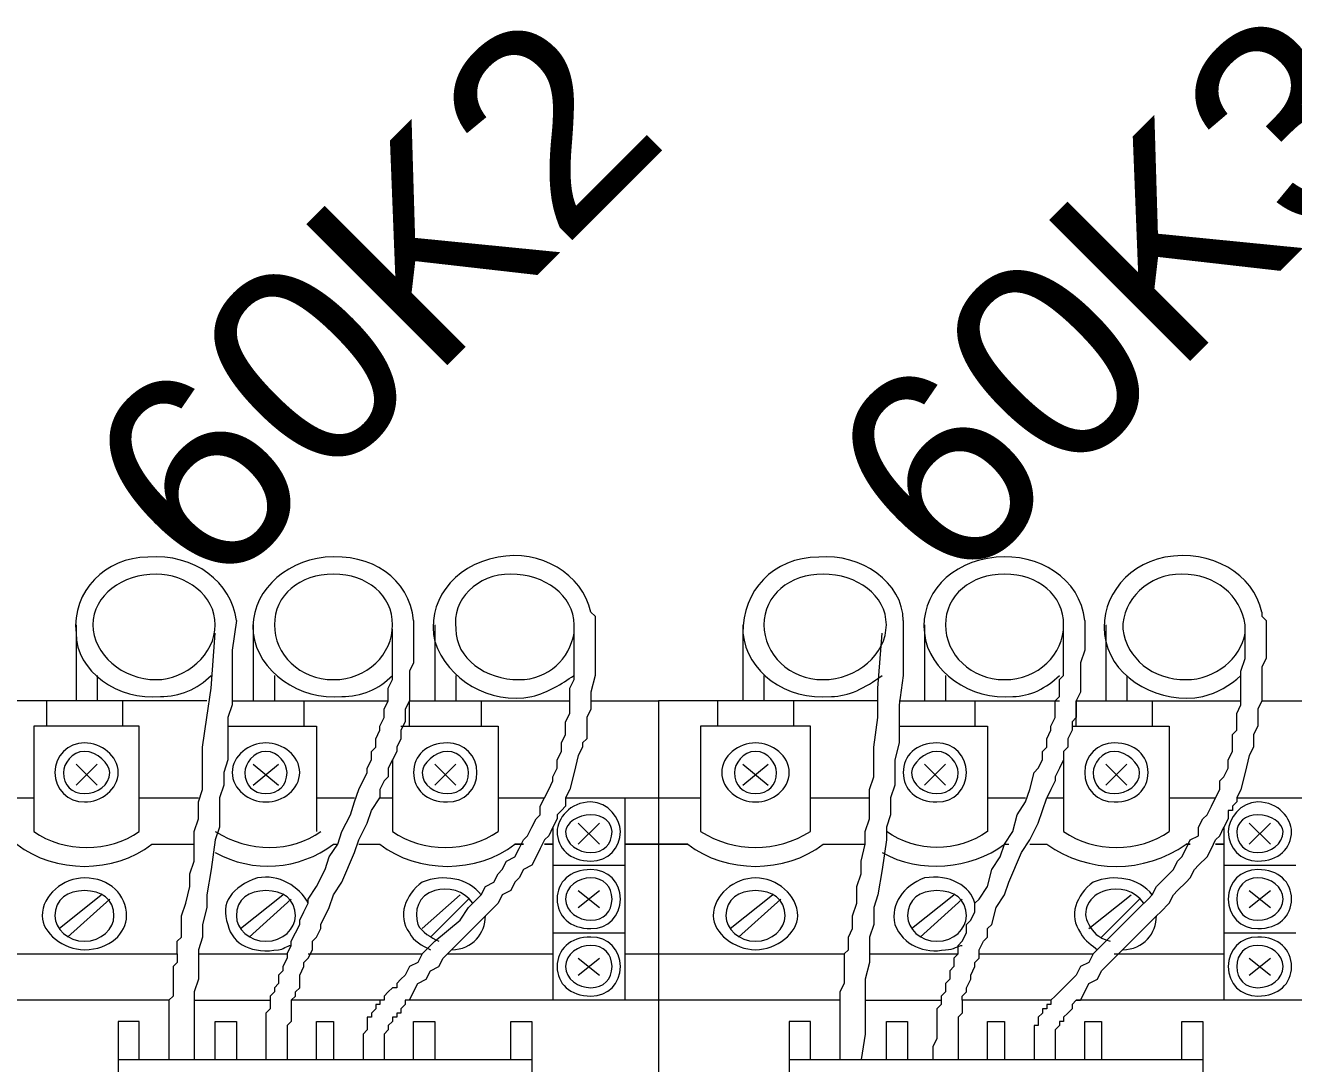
# Model space of a CAD drawing. Header units: millimetres. Extents: x 1004 to 59588, y 686 to 38112.
# Drawn here: x 17471.3 to 17648, y 12020.6 to 12165.3 of the extents above; entities that cross this region are included whole.
import ezdxf

# ---------------------------------------------------------------- set-up
doc = ezdxf.new("R2010")
doc.units = ezdxf.units.MM
doc.layers.add('PDF4_Geometry', color=7, linetype='Continuous')
doc.layers.add('PDF4_Text', color=7, linetype='Continuous')
doc.styles.add('PDF Arial', font='arial.ttf')

msp = doc.modelspace()

# ---------------------------------------------------------------- linework, layer by layer
at = {"layer": 'PDF4_Geometry', "lineweight": 0}
for points in [[(17500.69, 12082.36), (17500.11, 12078.24), (17500.11, 12074.71), (17500.11, 12070.59), (17499.52, 12068.83), (17499.52, 12067.07), (17499.52, 12065.3), (17499.52, 12062.95), (17498.93, 12061.18), (17498.93, 12059.42), (17498.34, 12057.65), (17498.34, 12055.3), (17498.34, 12053.54), (17497.75, 12051.77), (17497.16, 12047.65), (17496.58, 12044.12), (17496.58, 12042.36), (17495.99, 12040.01), (17495.99, 12038.24), (17495.4, 12036.48), (17495.4, 12034.71), (17495.4, 12032.36), (17494.81, 12030.59), (17494.81, 12028.83), (17494.81, 12026.48), (17494.81, 12024.71), (17494.81, 12021.18)], [(17525.4, 12082.36), (17525.4, 12080.59), (17525.4, 12078.24), (17525.4, 12076.48), (17524.81, 12075.3), (17524.81, 12074.12), (17524.81, 12072.95), (17524.81, 12072.36), (17524.81, 12071.18), (17524.22, 12070.01), (17524.22, 12068.83), (17524.22, 12068.24), (17523.63, 12067.07), (17523.63, 12065.89), (17523.05, 12064.71), (17523.05, 12064.12), (17522.46, 12062.95), (17521.87, 12061.77), (17521.87, 12060.59), (17521.28, 12060.01), (17520.69, 12058.83), (17520.69, 12057.65), (17522.46, 12057.65)], [(17550.11, 12083.54), (17550.69, 12082.95), (17550.69, 12082.36), (17550.69, 12081.77), (17550.69, 12081.18), (17550.69, 12080.59), (17550.69, 12080.01), (17550.69, 12079.42), (17550.69, 12078.24), (17550.69, 12077.07), (17550.69, 12075.89), (17550.69, 12074.71), (17550.11, 12072.36), (17550.11, 12071.18), (17559.52, 12071.18), (17559.52, 11931.77), (17550.11, 11931.77)], [(17593.63, 12082.36), (17593.63, 12078.24), (17593.63, 12074.71), (17593.05, 12070.59), (17593.05, 12068.83), (17593.05, 12067.07), (17593.05, 12065.3), (17592.46, 12062.95), (17592.46, 12061.18), (17592.46, 12059.42), (17591.87, 12057.65), (17591.87, 12055.3), (17591.28, 12053.54), (17591.28, 12051.77), (17590.69, 12047.65), (17590.11, 12044.12), (17589.52, 12042.36), (17589.52, 12040.01), (17588.93, 12038.24), (17588.93, 12036.48), (17588.93, 12034.71), (17588.34, 12032.36), (17588.34, 12030.59), (17588.34, 12028.83), (17588.34, 12026.48), (17588.34, 12024.71), (17587.75, 12021.18)], [(17618.93, 12082.36), (17618.93, 12080.59), (17618.93, 12078.24), (17618.34, 12076.48), (17618.34, 12075.3), (17618.34, 12074.12), (17618.34, 12072.95), (17618.34, 12072.36), (17617.75, 12071.18), (17617.75, 12070.01), (17617.75, 12068.83), (17617.16, 12068.24), (17617.16, 12067.07), (17616.58, 12065.89), (17616.58, 12064.71), (17615.99, 12064.12), (17615.99, 12062.95), (17615.4, 12061.77), (17614.81, 12060.59), (17614.81, 12060.01), (17614.22, 12058.83), (17613.63, 12057.65), (17615.99, 12057.65)], [(17643.63, 12083.54), (17643.63, 12082.95), (17644.22, 12082.36), (17644.22, 12081.77), (17644.22, 12081.18), (17644.22, 12080.59), (17644.22, 12080.01), (17644.22, 12079.42), (17644.22, 12078.24), (17644.22, 12077.07), (17643.63, 12075.89), (17643.63, 12074.71), (17643.63, 12072.36), (17643.63, 12071.18), (17653.05, 12071.18), (17653.05, 11931.77), (17643.63, 11931.77)], [(17461.28, 12035.89), (17466.58, 12035.89), (17492.46, 12035.89), (17492.46, 12036.48), (17492.46, 12037.65), (17493.05, 12038.24), (17493.05, 12039.42), (17493.05, 12041.18), (17493.63, 12042.95), (17494.22, 12045.3), (17494.22, 12047.07), (17494.81, 12048.83), (17494.81, 12051.18), (17494.81, 12052.95), (17495.4, 12054.71), (17495.4, 12057.07), (17495.99, 12058.83), (17495.99, 12060.59), (17495.99, 12064.71), (17496.58, 12068.83), (17497.16, 12072.95), (17497.75, 12080.59)], [(17478.34, 12081.77), (17478.34, 12071.18)], [(17500.11, 12071.18), (17521.87, 12071.18), (17521.87, 12071.77), (17521.87, 12072.95), (17522.46, 12074.12), (17522.46, 12074.71), (17522.46, 12075.89), (17522.46, 12077.07), (17522.46, 12078.24), (17522.46, 12078.83), (17522.46, 12081.18)], [(17503.05, 12081.77), (17503.05, 12071.18)], [(17528.34, 12081.77), (17528.34, 12071.18)], [(17537.16, 12057.65), (17543.63, 12057.65), (17544.22, 12058.83), (17544.81, 12060.01), (17544.81, 12060.59), (17545.4, 12061.77), (17545.4, 12062.95), (17545.99, 12064.12), (17545.99, 12065.3), (17546.58, 12066.48), (17546.58, 12067.07), (17546.58, 12068.24), (17547.16, 12069.42), (17547.16, 12070.59), (17547.16, 12071.77), (17547.16, 12072.95), (17547.75, 12074.12), (17547.75, 12075.3), (17547.75, 12077.07), (17547.75, 12079.42), (17547.75, 12081.77)], [(17554.81, 12035.89), (17559.52, 12035.89), (17585.4, 12035.89), (17585.99, 12036.48), (17585.99, 12037.65), (17585.99, 12038.24), (17586.58, 12039.42), (17586.58, 12041.18), (17587.16, 12042.95), (17587.16, 12045.3), (17587.75, 12047.07), (17587.75, 12048.83), (17588.34, 12051.18), (17588.34, 12052.95), (17588.93, 12054.71), (17588.93, 12057.07), (17588.93, 12058.83), (17589.52, 12060.59), (17589.52, 12064.71), (17590.11, 12068.83), (17590.11, 12072.95), (17590.69, 12080.59)], [(17571.28, 12081.77), (17571.28, 12071.18)], [(17588.93, 12035.89), (17601.28, 12035.89), (17601.28, 12037.07), (17601.87, 12037.65), (17602.46, 12038.83), (17602.46, 12040.01), (17603.05, 12040.59), (17603.63, 12041.77), (17603.63, 12042.95), (17604.22, 12043.54), (17605.4, 12045.3), (17605.99, 12047.65), (17607.16, 12049.42), (17607.75, 12051.18), (17608.93, 12052.95), (17609.52, 12055.3), (17610.69, 12057.07), (17611.28, 12058.83), (17611.87, 12061.18), (17612.46, 12061.77), (17613.05, 12062.95), (17613.05, 12064.12), (17613.63, 12064.71), (17613.63, 12065.89), (17614.22, 12067.07), (17614.22, 12067.65), (17614.81, 12068.83), (17614.81, 12070.01), (17614.81, 12071.18), (17615.4, 12071.77), (17615.4, 12072.95), (17615.4, 12074.12), (17615.99, 12074.71), (17615.99, 12075.89), (17615.99, 12077.07), (17615.99, 12078.24), (17615.99, 12078.83), (17615.99, 12081.18)], [(17596.58, 12081.77), (17596.58, 12071.18)], [(17621.87, 12081.77), (17621.87, 12071.18)], [(17630.69, 12057.65), (17637.16, 12057.65), (17637.75, 12058.83), (17637.75, 12060.01), (17638.34, 12060.59), (17638.93, 12061.77), (17638.93, 12062.95), (17639.52, 12064.12), (17639.52, 12065.3), (17639.52, 12066.48), (17640.11, 12067.07), (17640.11, 12068.24), (17640.11, 12069.42), (17640.69, 12070.59), (17640.69, 12071.77), (17640.69, 12072.95), (17640.69, 12074.12), (17640.69, 12075.3), (17641.28, 12077.07), (17641.28, 12079.42), (17641.28, 12081.77)], [(17481.28, 12074.71), (17481.28, 12071.18)], [(17505.99, 12074.71), (17505.99, 12071.18)], [(17531.28, 12074.71), (17531.28, 12071.18)], [(17574.22, 12074.71), (17574.22, 12071.18)], [(17599.52, 12074.71), (17599.52, 12071.18)], [(17624.81, 12074.71), (17624.81, 12071.18)], [(17456.58, 12071.18), (17456.58, 12070.01), (17456.58, 12068.83), (17455.99, 12067.65), (17455.99, 12066.48), (17455.99, 12065.89), (17455.99, 12065.3), (17455.4, 12064.71), (17455.4, 12063.54), (17454.22, 12061.18), (17453.63, 12058.83), (17453.05, 12057.65), (17466.58, 12057.65), (17472.46, 12057.65)], [(17496.58, 12071.18), (17466.58, 12071.18), (17466.58, 11931.77), (17497.16, 11931.77)], [(17474.22, 12071.18), (17474.22, 12067.65)], [(17484.81, 12071.18), (17484.81, 12067.65)], [(17495.4, 12035.89), (17507.75, 12035.89), (17508.34, 12037.07), (17508.34, 12037.65), (17508.93, 12038.83), (17509.52, 12040.01), (17509.52, 12040.59), (17510.11, 12041.77), (17510.69, 12042.95), (17510.69, 12043.54), (17511.87, 12045.3), (17513.05, 12047.65), (17513.63, 12049.42), (17514.81, 12051.18), (17515.4, 12052.95), (17516.58, 12055.3), (17517.16, 12057.07), (17517.75, 12058.83), (17518.93, 12061.18), (17518.93, 12061.77), (17519.52, 12062.95), (17519.52, 12064.12), (17520.11, 12064.71), (17520.11, 12065.89), (17520.69, 12067.07), (17520.69, 12067.65), (17521.28, 12068.83), (17521.28, 12070.01), (17521.87, 12071.18)], [(17510.11, 12071.18), (17510.11, 12067.65)], [(17524.81, 12067.65), (17524.81, 12071.18), (17547.16, 12071.18)], [(17534.81, 12071.18), (17534.81, 12067.65)], [(17550.11, 12071.18), (17550.11, 12070.01), (17549.52, 12068.83), (17549.52, 12067.65), (17549.52, 12066.48), (17549.52, 12065.89), (17548.93, 12065.3), (17548.93, 12064.71), (17548.34, 12063.54), (17547.75, 12061.18), (17547.16, 12058.83), (17546.58, 12057.65), (17559.52, 12057.65), (17565.4, 12057.65)], [(17590.11, 12071.18), (17559.52, 12071.18), (17559.52, 11931.77), (17590.69, 11931.77)], [(17567.75, 12071.18), (17567.75, 12067.65)], [(17578.34, 12071.18), (17578.34, 12067.65)], [(17593.05, 12071.18), (17615.4, 12071.18)], [(17603.63, 12071.18), (17603.63, 12067.65)], [(17617.75, 12067.65), (17617.75, 12071.18), (17640.69, 12071.18)], [(17628.34, 12071.18), (17628.34, 12067.65)], [(17643.63, 12071.18), (17643.05, 12070.01), (17643.05, 12068.83), (17643.05, 12067.65), (17642.46, 12066.48), (17642.46, 12065.89), (17642.46, 12065.3), (17642.46, 12064.71), (17641.87, 12063.54), (17641.28, 12061.18), (17640.69, 12058.83), (17640.11, 12057.65), (17653.05, 12057.65), (17658.93, 12057.65)], [(17487.16, 12052.95), (17487.16, 12067.65), (17472.46, 12067.65), (17472.46, 12052.95)], [(17499.52, 12067.65), (17511.87, 12067.65), (17511.87, 12052.95)], [(17523.63, 12067.65), (17537.16, 12067.65), (17537.16, 12052.95)], [(17617.16, 12067.65), (17630.69, 12067.65), (17630.69, 12052.95)], [(17522.46, 12062.95), (17522.46, 12052.95)], [(17615.99, 12062.95), (17615.99, 12052.95)], [(17478.34, 12059.42), (17481.28, 12062.36)], [(17478.34, 12062.36), (17481.28, 12059.42)], [(17503.05, 12059.42), (17506.58, 12062.36)], [(17503.05, 12062.36), (17506.58, 12059.42)], [(17528.34, 12059.42), (17531.28, 12062.36)], [(17528.34, 12062.36), (17531.28, 12059.42)], [(17571.28, 12059.42), (17574.81, 12062.36)], [(17571.28, 12062.36), (17574.81, 12059.42)], [(17596.58, 12059.42), (17599.52, 12062.36)], [(17596.58, 12062.36), (17599.52, 12059.42)], [(17621.87, 12059.42), (17624.81, 12062.36)], [(17621.87, 12062.36), (17624.81, 12059.42)], [(17487.16, 12057.65), (17495.4, 12057.65)], [(17526.58, 12035.89), (17525.99, 12034.71), (17524.81, 12034.12), (17524.22, 12032.95), (17523.63, 12032.36), (17523.05, 12031.77), (17523.05, 12031.18), (17522.46, 12031.18), (17521.87, 12030.59), (17521.28, 12030.01), (17521.28, 12029.42), (17508.34, 12029.42), (17508.93, 12030.01), (17508.93, 12030.59), (17509.52, 12031.18), (17509.52, 12032.36), (17509.52, 12032.95), (17510.11, 12034.12), (17510.11, 12034.71), (17510.69, 12035.3), (17511.28, 12036.48), (17511.28, 12037.65), (17511.87, 12038.24), (17512.46, 12039.42), (17512.46, 12040.01), (17513.63, 12042.36), (17514.22, 12044.12), (17515.4, 12045.89), (17517.16, 12050.01), (17517.75, 12051.77), (17518.93, 12054.12), (17519.52, 12055.89), (17520.69, 12057.65)], [(17510.69, 12035.89), (17526.58, 12035.89), (17528.34, 12037.65), (17531.87, 12040.59), (17533.05, 12042.36), (17534.22, 12043.54), (17534.81, 12044.12), (17535.4, 12045.3), (17536.58, 12045.89), (17537.16, 12047.07), (17537.75, 12047.65), (17538.34, 12048.83), (17539.52, 12049.42), (17540.11, 12050.59), (17540.69, 12051.77), (17541.28, 12052.36), (17541.87, 12053.54), (17542.46, 12054.71), (17543.05, 12055.3), (17543.05, 12056.48), (17543.63, 12057.65)], [(17511.87, 12057.65), (17517.16, 12057.65)], [(17546.58, 12057.65), (17546.58, 12057.07), (17546.58, 12056.48), (17545.99, 12055.89), (17545.4, 12055.3), (17545.4, 12054.71), (17544.81, 12053.54), (17544.81, 12029.42)], [(17554.81, 12057.65), (17554.81, 12029.42)], [(17580.69, 12057.65), (17588.93, 12057.65)], [(17620.11, 12035.89), (17619.52, 12034.71), (17618.34, 12034.12), (17617.75, 12032.95), (17617.16, 12032.36), (17616.58, 12031.77), (17615.99, 12031.18), (17615.4, 12030.59), (17614.81, 12030.01), (17614.22, 12029.42), (17601.87, 12029.42), (17601.87, 12030.01), (17602.46, 12030.59), (17602.46, 12031.18), (17603.05, 12032.36), (17603.05, 12032.95), (17603.63, 12034.12), (17603.63, 12034.71), (17604.22, 12035.3), (17604.22, 12036.48), (17604.81, 12037.65), (17605.4, 12038.24), (17605.4, 12039.42), (17605.99, 12040.01), (17606.58, 12042.36), (17607.75, 12044.12), (17608.34, 12045.89), (17610.11, 12050.01), (17611.28, 12051.77), (17612.46, 12054.12), (17613.05, 12055.89), (17613.63, 12057.65)], [(17604.22, 12035.89), (17620.11, 12035.89), (17621.87, 12037.65), (17624.81, 12040.59), (17626.58, 12042.36), (17627.75, 12043.54), (17628.34, 12044.12), (17628.93, 12045.3), (17629.52, 12045.89), (17630.69, 12047.07), (17631.28, 12047.65), (17631.87, 12048.83), (17632.46, 12049.42), (17633.05, 12050.59), (17633.63, 12051.77), (17634.81, 12052.36), (17634.81, 12053.54), (17635.4, 12054.71), (17635.99, 12055.3), (17636.58, 12056.48), (17637.16, 12057.65)], [(17605.4, 12057.65), (17610.69, 12057.65)], [(17640.11, 12057.65), (17640.11, 12057.07), (17639.52, 12056.48), (17639.52, 12055.89), (17638.93, 12055.89), (17638.93, 12055.3), (17638.93, 12054.71), (17638.34, 12053.54), (17638.34, 12029.42)], [(17545.99, 12055.89), (17545.99, 12055.89)], [(17548.34, 12054.12), (17551.28, 12051.18)], [(17548.34, 12051.18), (17551.28, 12054.12)], [(17641.87, 12054.12), (17644.81, 12051.18)], [(17641.87, 12051.18), (17644.81, 12054.12)], [(17472.46, 12052.95), (17472.46, 12052.95)], [(17544.81, 12053.54), (17544.22, 12052.36), (17543.63, 12051.77), (17543.05, 12050.59), (17542.46, 12049.42), (17541.87, 12048.24), (17540.69, 12047.65), (17540.11, 12046.48), (17539.52, 12045.89), (17538.93, 12044.71), (17537.75, 12044.12), (17537.16, 12042.95), (17535.99, 12041.77), (17535.4, 12041.18), (17531.87, 12037.65), (17530.11, 12035.89), (17544.81, 12035.89)], [(17565.4, 12052.95), (17565.4, 12052.95)], [(17653.05, 12029.42), (17617.75, 12029.42), (17618.34, 12029.42), (17618.93, 12030.59), (17619.52, 12031.77), (17620.69, 12032.36), (17621.28, 12033.54), (17621.87, 12034.12), (17623.05, 12035.3), (17623.63, 12035.89), (17625.4, 12037.65), (17628.93, 12041.18), (17629.52, 12041.77), (17630.69, 12042.95), (17631.28, 12044.12), (17631.87, 12044.71), (17633.05, 12045.89), (17633.63, 12046.48), (17634.22, 12047.65), (17634.81, 12048.24), (17635.99, 12049.42), (17636.58, 12050.59), (17637.16, 12051.77), (17637.75, 12052.36), (17638.34, 12053.54)], [(17488.93, 12051.18), (17494.81, 12051.18)], [(17517.75, 12051.18), (17520.69, 12051.18)], [(17563.63, 12051.18), (17563.63, 12051.18)], [(17582.46, 12051.18), (17588.34, 12051.18)], [(17607.75, 12051.18), (17608.34, 12051.18)], [(17544.81, 12048.24), (17554.81, 12048.24)], [(17638.34, 12048.24), (17648.34, 12048.24)], [(17475.99, 12039.42), (17481.87, 12044.12)], [(17477.16, 12038.24), (17483.05, 12043.54)], [(17501.28, 12039.42), (17507.16, 12044.12)], [(17502.46, 12038.24), (17508.34, 12043.54)], [(17526.58, 12039.42), (17531.87, 12044.12)], [(17527.75, 12038.24), (17533.05, 12043.54)], [(17548.34, 12044.71), (17551.28, 12042.36)], [(17548.34, 12042.36), (17551.28, 12044.71)], [(17569.52, 12039.42), (17575.4, 12044.12)], [(17570.69, 12038.24), (17576.58, 12043.54)], [(17594.81, 12039.42), (17600.69, 12044.12)], [(17595.99, 12038.24), (17601.87, 12043.54)], [(17619.52, 12039.42), (17625.4, 12044.12)], [(17621.28, 12038.24), (17626.58, 12043.54)], [(17641.87, 12044.71), (17644.81, 12042.36)], [(17641.87, 12042.36), (17644.81, 12044.71)], [(17544.81, 12038.83), (17554.81, 12038.83)], [(17638.34, 12038.83), (17648.34, 12038.83)], [(17492.46, 12035.89), (17492.46, 12034.71), (17491.87, 12034.12), (17491.87, 12032.95), (17491.87, 12032.36), (17491.87, 12031.77), (17491.87, 12030.59), (17491.87, 12030.01), (17491.28, 12029.42), (17466.58, 12029.42)], [(17507.75, 12035.89), (17507.75, 12035.3), (17507.16, 12034.12), (17507.16, 12033.54), (17506.58, 12032.95), (17506.58, 12032.36), (17506.58, 12031.77), (17505.99, 12031.18), (17505.99, 12030.59), (17505.4, 12030.01), (17505.4, 12028.83), (17505.4, 12028.24), (17504.81, 12027.65), (17504.81, 12027.07), (17504.81, 12026.48), (17504.81, 12025.89), (17504.81, 12025.3), (17504.81, 12024.71), (17504.81, 12024.12), (17504.81, 12022.95), (17504.81, 12021.77), (17504.81, 12021.18)], [(17585.4, 12035.89), (17585.4, 12034.71), (17585.4, 12034.12), (17585.4, 12032.95), (17585.4, 12032.36), (17585.4, 12031.77), (17584.81, 12030.59), (17584.81, 12030.01), (17584.81, 12029.42), (17559.52, 12029.42), (17524.81, 12029.42), (17525.4, 12030.59), (17525.99, 12031.77), (17527.16, 12032.36), (17527.75, 12033.54), (17528.93, 12034.12), (17529.52, 12035.3), (17530.11, 12035.89)], [(17548.34, 12035.3), (17551.28, 12032.95)], [(17548.34, 12032.95), (17551.28, 12035.3)], [(17601.28, 12035.89), (17600.69, 12035.3), (17600.69, 12034.12), (17600.11, 12033.54), (17600.11, 12032.95), (17600.11, 12032.36), (17599.52, 12031.77), (17599.52, 12031.18), (17599.52, 12030.59), (17598.93, 12030.01), (17598.93, 12028.83), (17598.34, 12028.24), (17598.34, 12027.65), (17598.34, 12027.07), (17598.34, 12026.48), (17598.34, 12025.89), (17598.34, 12025.3), (17598.34, 12024.71), (17598.34, 12024.12), (17597.75, 12022.95), (17597.75, 12021.77), (17597.75, 12021.18)], [(17623.05, 12035.89), (17638.34, 12035.89)], [(17641.87, 12035.3), (17644.81, 12032.95)], [(17641.87, 12032.95), (17644.81, 12035.3)], [(17506.58, 12032.36), (17506.58, 12032.36)], [(17600.11, 12032.36), (17600.11, 12032.36)], [(17615.99, 12031.18), (17615.99, 12031.18)], [(17491.28, 12029.42), (17491.28, 12027.65), (17491.28, 12027.07), (17491.28, 12026.48), (17491.28, 12025.3), (17491.28, 12024.71), (17491.28, 12023.54), (17491.28, 12022.95), (17491.28, 12021.77), (17491.28, 12021.18)], [(17494.81, 12029.42), (17505.4, 12029.42)], [(17508.34, 12029.42), (17508.34, 12028.24), (17508.34, 12027.65), (17508.34, 12027.07), (17508.34, 12026.48), (17507.75, 12025.89), (17507.75, 12025.3), (17507.75, 12024.71), (17507.75, 12024.12), (17507.75, 12022.95), (17507.75, 12021.77), (17507.75, 12021.18)], [(17521.28, 12029.42), (17520.69, 12029.42), (17520.69, 12028.83), (17520.11, 12028.83), (17520.11, 12028.24), (17519.52, 12027.65), (17519.52, 12027.07), (17518.93, 12027.07), (17518.93, 12026.48), (17518.93, 12025.89), (17518.93, 12025.3), (17518.34, 12024.71), (17518.34, 12024.12), (17518.34, 12023.54), (17518.34, 12022.95), (17518.34, 12022.36), (17518.34, 12021.18)], [(17524.81, 12029.42), (17524.22, 12029.42), (17524.22, 12028.83), (17523.63, 12028.24), (17523.63, 12027.65), (17523.05, 12027.65), (17523.05, 12027.07), (17522.46, 12027.07), (17522.46, 12026.48), (17521.87, 12025.89), (17521.87, 12025.3), (17521.28, 12024.71), (17521.28, 12024.12), (17521.28, 12023.54), (17521.28, 12022.95), (17521.28, 12022.36), (17521.28, 12021.18)], [(17521.87, 12030.59), (17521.87, 12030.59)], [(17584.81, 12029.42), (17584.81, 12027.65), (17584.81, 12027.07), (17584.81, 12026.48), (17584.81, 12025.3), (17584.81, 12024.71), (17584.81, 12023.54), (17584.81, 12022.95), (17584.81, 12021.77), (17584.81, 12021.18)], [(17588.34, 12029.42), (17598.93, 12029.42)], [(17601.87, 12029.42), (17601.87, 12028.24), (17601.87, 12027.65), (17601.28, 12027.07), (17601.28, 12026.48), (17601.28, 12025.89), (17601.28, 12025.3), (17601.28, 12024.71), (17601.28, 12024.12), (17601.28, 12022.95), (17601.28, 12021.77), (17601.28, 12021.18)], [(17614.22, 12029.42), (17614.22, 12028.83), (17613.63, 12028.83), (17613.63, 12028.24), (17613.05, 12028.24), (17613.05, 12027.65), (17612.46, 12027.07), (17612.46, 12026.48), (17612.46, 12025.89), (17611.87, 12025.89), (17611.87, 12025.3), (17611.87, 12024.71), (17611.87, 12024.12), (17611.87, 12023.54), (17611.87, 12022.95), (17611.87, 12022.36), (17611.87, 12021.18)], [(17614.22, 12029.42), (17614.22, 12029.42)], [(17617.75, 12029.42), (17617.16, 12028.83), (17617.16, 12028.24), (17616.58, 12027.65), (17615.99, 12027.07), (17615.99, 12026.48), (17615.4, 12026.48), (17615.4, 12025.89), (17614.81, 12025.3), (17614.81, 12024.71), (17614.81, 12024.12), (17614.81, 12023.54), (17614.81, 12022.95), (17614.81, 12022.36), (17614.81, 12021.18)], [(17615.4, 12030.59), (17615.4, 12030.59)], [(17505.4, 12028.24), (17505.4, 12028.24)], [(17519.52, 12027.65), (17519.52, 12027.65)], [(17520.11, 12028.24), (17520.11, 12028.24)], [(17598.34, 12028.24), (17598.34, 12028.24)], [(17613.05, 12027.65), (17613.05, 12027.65)], [(17616.58, 12027.65), (17616.58, 12027.65)], [(17487.16, 12021.18), (17487.16, 12026.48), (17484.22, 12026.48), (17484.22, 11976.48), (17487.16, 11976.48), (17487.16, 11982.36)], [(17497.75, 12021.18), (17497.75, 12026.48), (17500.69, 12026.48), (17500.69, 12021.18)], [(17504.81, 12027.07), (17504.81, 12027.07)], [(17508.34, 12027.07), (17508.34, 12027.07)], [(17511.87, 12021.18), (17511.87, 12026.48), (17514.22, 12026.48), (17514.22, 12021.18)], [(17518.93, 12025.89), (17518.93, 12025.89)], [(17521.87, 12025.89), (17521.87, 12025.89)], [(17522.46, 12026.48), (17522.46, 12026.48)], [(17525.4, 12021.18), (17525.4, 12026.48), (17528.34, 12026.48), (17528.34, 12021.18)], [(17538.93, 12021.18), (17538.93, 12026.48), (17541.87, 12026.48), (17541.87, 11976.48), (17538.93, 11976.48), (17538.93, 11982.36)], [(17580.69, 12021.18), (17580.69, 12026.48), (17577.75, 12026.48), (17577.75, 11976.48), (17580.69, 11976.48), (17580.69, 11982.36)], [(17591.28, 12021.18), (17591.28, 12026.48), (17594.22, 12026.48), (17594.22, 12021.18)], [(17598.34, 12027.07), (17598.34, 12027.07)], [(17601.28, 12027.07), (17601.28, 12027.07)], [(17605.4, 12021.18), (17605.4, 12026.48), (17607.75, 12026.48), (17607.75, 12021.18)], [(17612.46, 12027.07), (17612.46, 12027.07)], [(17615.4, 12025.89), (17615.4, 12025.89)], [(17615.99, 12027.07), (17615.99, 12027.07)], [(17618.93, 12021.18), (17618.93, 12026.48), (17621.28, 12026.48), (17621.28, 12021.18)], [(17632.46, 12021.18), (17632.46, 12026.48), (17635.4, 12026.48), (17635.4, 11976.48), (17632.46, 11976.48), (17632.46, 11982.36)], [(17504.81, 12024.71), (17504.81, 12024.71)], [(17507.75, 12025.3), (17507.75, 12025.3)], [(17521.28, 12024.71), (17521.28, 12024.71)], [(17521.28, 12024.71), (17521.28, 12024.71)], [(17521.28, 12024.12), (17521.28, 12024.12)], [(17521.28, 12024.12), (17521.28, 12024.12)], [(17521.87, 12025.3), (17521.87, 12025.3)], [(17598.34, 12024.71), (17598.34, 12024.71)], [(17601.28, 12025.3), (17601.28, 12025.3)], [(17614.81, 12025.3), (17614.81, 12025.3)], [(17614.81, 12024.71), (17614.81, 12024.71)], [(17614.81, 12024.71), (17614.81, 12024.71)], [(17614.81, 12024.12), (17614.81, 12024.12)], [(17614.81, 12024.12), (17614.81, 12024.12)], [(17518.34, 12022.36), (17518.34, 12022.36)], [(17521.28, 12022.95), (17521.28, 12022.95)], [(17611.87, 12022.36), (17611.87, 12022.36)], [(17614.81, 12022.95), (17614.81, 12022.95)], [(17484.22, 12021.18), (17541.87, 12021.18)], [(17491.28, 12021.18), (17491.28, 12021.18)], [(17577.75, 12021.18), (17635.4, 12021.18)], [(17584.81, 12021.18), (17584.81, 12021.18)]]:
    msp.add_lwpolyline(points, dxfattribs=at)
msp.add_lwpolyline([(17580.69, 12052.95), (17580.69, 12067.65), (17565.4, 12067.65), (17565.4, 12052.95, 0.288462)], format="xyb", close=True, dxfattribs=at)
for points in [[(17593.05, 12067.65), (17605.4, 12067.65), (17605.4, 12052.95, -0.3125), (17591.28, 12052.95)], [(17497.75, 12050.01, 0.29506), (17514.22, 12051.18), (17514.81, 12051.18)], [(17611.28, 12051.18), (17613.63, 12051.18, 0.318182), (17633.05, 12051.18)]]:
    msp.add_lwpolyline(points, format="xyb", dxfattribs=at)
for points in [[(17540.69, 12051.18), (17539.52, 12051.18)], [(17544.81, 12051.18), (17543.63, 12051.18)], [(17559.52, 12051.18), (17554.81, 12051.18)], [(17563.63, 12051.18), (17559.52, 12051.18)], [(17633.63, 12051.18), (17633.05, 12051.18)], [(17638.34, 12051.18), (17637.16, 12051.18)]]:
    msp.add_lwpolyline(points, close=True, dxfattribs=at)
for centre, radius, start, end in [((17490.19, 12081.51), 9.74, 269.5095, 315.7302), ((17515.48, 12081.51), 9.74, 269.5095, 315.7302), ((17632.72, 12082.83), 11.37, 283.6147, 314.4946)]:
    msp.add_arc(centre, radius, start, end, dxfattribs=at)
for points in [[(17488.34, 12091.18), (17482.46, 12091.18), (17477.75, 12086.48), (17478.34, 12080.59)], [(17500.69, 12082.36), (17500.11, 12087.65), (17494.81, 12091.77), (17488.34, 12091.18)], [(17513.05, 12091.18), (17507.16, 12090.59), (17502.46, 12085.89), (17503.05, 12080.59)], [(17525.4, 12082.36), (17524.81, 12088.24), (17519.52, 12091.77), (17513.05, 12091.18)], [(17537.16, 12091.18), (17530.69, 12090.01), (17527.16, 12084.71), (17528.34, 12079.42)], [(17550.11, 12083.54), (17548.93, 12088.83), (17543.05, 12092.36), (17537.16, 12091.18)], [(17581.87, 12091.18), (17575.4, 12091.18), (17571.28, 12086.48), (17571.28, 12080.59)], [(17593.63, 12082.36), (17593.63, 12087.65), (17587.75, 12091.77), (17581.87, 12091.18)], [(17606.58, 12091.18), (17600.11, 12090.59), (17595.99, 12085.89), (17596.58, 12080.59)], [(17618.93, 12082.36), (17618.34, 12088.24), (17612.46, 12091.77), (17606.58, 12091.18)], [(17630.11, 12091.18), (17624.22, 12090.01), (17620.69, 12084.71), (17621.87, 12079.42)], [(17643.63, 12083.54), (17642.46, 12088.83), (17636.58, 12092.36), (17630.11, 12091.18)], [(17489.52, 12088.83), (17484.81, 12088.83), (17480.69, 12085.89), (17480.69, 12081.77)], [(17497.75, 12081.77), (17497.75, 12085.89), (17493.63, 12088.83), (17489.52, 12088.83)], [(17514.22, 12088.83), (17509.52, 12088.83), (17505.99, 12085.89), (17505.99, 12081.77)], [(17522.46, 12081.77), (17522.46, 12085.89), (17518.93, 12088.83), (17514.22, 12088.83)], [(17538.93, 12088.83), (17534.22, 12088.83), (17530.69, 12085.3), (17531.28, 12081.18)], [(17547.75, 12081.77), (17547.75, 12085.89), (17543.63, 12088.83), (17538.93, 12088.83)], [(17582.46, 12088.83), (17577.75, 12088.83), (17574.22, 12085.89), (17574.22, 12081.77)], [(17591.28, 12081.77), (17591.28, 12085.89), (17587.16, 12088.83), (17582.46, 12088.83)], [(17607.75, 12088.83), (17603.05, 12088.83), (17599.52, 12085.89), (17599.52, 12081.77)], [(17615.99, 12081.77), (17615.99, 12085.89), (17612.46, 12088.83), (17607.75, 12088.83)], [(17632.46, 12088.83), (17627.75, 12088.83), (17624.22, 12085.3), (17624.22, 12081.18)], [(17641.28, 12081.77), (17640.69, 12085.89), (17637.16, 12088.83), (17632.46, 12088.83)], [(17478.34, 12080.59), (17478.34, 12075.3), (17484.22, 12071.18), (17490.11, 12071.77)], [(17480.69, 12081.77), (17480.69, 12077.65), (17484.81, 12074.12), (17489.52, 12074.12)], [(17489.52, 12074.12), (17493.63, 12074.12), (17497.75, 12077.65), (17497.75, 12081.77)], [(17503.05, 12080.59), (17503.63, 12075.3), (17509.52, 12071.18), (17515.4, 12071.77)], [(17505.99, 12081.77), (17505.99, 12077.65), (17509.52, 12074.12), (17514.22, 12074.12)], [(17514.22, 12074.12), (17518.93, 12074.12), (17522.46, 12077.65), (17522.46, 12081.77)], [(17531.28, 12081.18), (17531.28, 12077.07), (17535.4, 12074.12), (17540.11, 12074.12)], [(17540.11, 12074.12), (17544.22, 12074.12), (17547.16, 12077.07), (17547.75, 12080.59)], [(17571.28, 12080.59), (17571.87, 12075.3), (17577.16, 12071.18), (17583.63, 12071.77)], [(17574.22, 12081.77), (17574.22, 12077.65), (17577.75, 12074.12), (17582.46, 12074.12)], [(17582.46, 12074.12), (17587.16, 12074.12), (17591.28, 12077.65), (17591.28, 12081.77)], [(17596.58, 12080.59), (17597.16, 12075.3), (17603.05, 12071.18), (17608.93, 12071.77)], [(17599.52, 12081.77), (17599.52, 12077.65), (17603.05, 12074.12), (17607.75, 12074.12)], [(17607.75, 12074.12), (17612.46, 12074.12), (17615.99, 12077.65), (17615.99, 12081.77)], [(17624.22, 12081.18), (17624.81, 12077.07), (17628.34, 12074.12), (17633.05, 12074.12)], [(17633.05, 12074.12), (17637.16, 12074.12), (17640.69, 12077.07), (17641.28, 12080.59)], [(17528.34, 12079.42), (17530.11, 12074.12), (17535.99, 12070.59), (17541.87, 12071.77)], [(17621.87, 12079.42), (17623.05, 12074.12), (17629.52, 12070.59), (17635.4, 12071.77)], [(17541.87, 12071.77), (17544.22, 12072.36), (17545.99, 12073.54), (17547.75, 12074.71)], [(17583.63, 12071.77), (17585.99, 12071.77), (17588.34, 12072.95), (17590.69, 12074.71)], [(17608.93, 12071.77), (17611.28, 12071.77), (17613.63, 12072.95), (17615.4, 12074.71)], [(17479.52, 12065.3), (17477.16, 12065.3), (17475.4, 12063.54), (17475.4, 12061.18)], [(17484.22, 12061.18), (17484.22, 12063.54), (17481.87, 12065.3), (17479.52, 12065.3)], [(17504.81, 12065.3), (17502.46, 12065.3), (17500.11, 12063.54), (17500.11, 12061.18)], [(17509.52, 12061.18), (17509.52, 12063.54), (17507.16, 12065.3), (17504.81, 12065.3)], [(17530.11, 12065.3), (17527.16, 12065.3), (17525.4, 12063.54), (17525.4, 12061.18)], [(17534.22, 12061.18), (17534.22, 12063.54), (17532.46, 12065.3), (17530.11, 12065.3)], [(17573.05, 12065.3), (17570.69, 12065.3), (17568.34, 12063.54), (17568.34, 12061.18)], [(17577.75, 12061.18), (17577.75, 12063.54), (17575.4, 12065.3), (17573.05, 12065.3)], [(17598.34, 12065.3), (17595.4, 12065.3), (17593.63, 12063.54), (17593.63, 12061.18)], [(17602.46, 12061.18), (17602.46, 12063.54), (17600.69, 12065.3), (17598.34, 12065.3)], [(17623.05, 12065.3), (17620.69, 12065.3), (17618.93, 12063.54), (17618.93, 12061.18)], [(17627.75, 12061.18), (17627.75, 12063.54), (17625.99, 12065.3), (17623.05, 12065.3)], [(17479.52, 12064.12), (17477.75, 12064.12), (17476.58, 12062.36), (17476.58, 12061.18)], [(17483.05, 12061.18), (17483.05, 12062.36), (17481.28, 12064.12), (17479.52, 12064.12)], [(17504.81, 12064.12), (17503.05, 12064.12), (17501.87, 12062.36), (17501.87, 12061.18)], [(17507.75, 12061.18), (17507.75, 12062.36), (17506.58, 12064.12), (17504.81, 12064.12)], [(17530.11, 12064.12), (17528.34, 12064.12), (17526.58, 12062.36), (17526.58, 12061.18)], [(17533.05, 12061.18), (17533.05, 12062.36), (17531.87, 12064.12), (17530.11, 12064.12)], [(17573.05, 12064.12), (17571.28, 12064.12), (17570.11, 12062.36), (17570.11, 12061.18)], [(17575.99, 12061.18), (17575.99, 12062.36), (17574.81, 12064.12), (17573.05, 12064.12)], [(17598.34, 12064.12), (17596.58, 12064.12), (17594.81, 12062.36), (17594.81, 12061.18)], [(17601.28, 12061.18), (17601.28, 12062.36), (17600.11, 12064.12), (17598.34, 12064.12)], [(17623.05, 12064.12), (17621.28, 12064.12), (17620.11, 12062.36), (17620.11, 12061.18)], [(17626.58, 12061.18), (17626.58, 12062.36), (17624.81, 12064.12), (17623.05, 12064.12)], [(17475.4, 12061.18), (17475.4, 12058.83), (17477.16, 12057.07), (17479.52, 12057.07)], [(17476.58, 12061.18), (17476.58, 12059.42), (17477.75, 12058.24), (17479.52, 12058.24)], [(17479.52, 12058.24), (17481.28, 12058.24), (17483.05, 12059.42), (17483.05, 12061.18)], [(17479.52, 12057.07), (17481.87, 12057.07), (17484.22, 12058.83), (17484.22, 12061.18)], [(17500.11, 12061.18), (17500.11, 12058.83), (17502.46, 12057.07), (17504.81, 12057.07)], [(17501.87, 12061.18), (17501.87, 12059.42), (17503.05, 12058.24), (17504.81, 12058.24)], [(17504.81, 12058.24), (17506.58, 12058.24), (17507.75, 12059.42), (17507.75, 12061.18)], [(17504.81, 12057.07), (17507.16, 12057.07), (17509.52, 12058.83), (17509.52, 12061.18)], [(17525.4, 12061.18), (17525.4, 12058.83), (17527.16, 12057.07), (17530.11, 12057.07)], [(17526.58, 12061.18), (17526.58, 12059.42), (17528.34, 12058.24), (17530.11, 12058.24)], [(17530.11, 12058.24), (17531.87, 12058.24), (17533.05, 12059.42), (17533.05, 12061.18)], [(17530.11, 12057.07), (17532.46, 12057.07), (17534.22, 12058.83), (17534.22, 12061.18)], [(17568.34, 12061.18), (17568.34, 12058.83), (17570.69, 12057.07), (17573.05, 12057.07)], [(17570.11, 12061.18), (17570.11, 12059.42), (17571.28, 12058.24), (17573.05, 12058.24)], [(17573.05, 12058.24), (17574.81, 12058.24), (17575.99, 12059.42), (17575.99, 12061.18)], [(17573.05, 12057.07), (17575.4, 12057.07), (17577.75, 12058.83), (17577.75, 12061.18)], [(17593.63, 12061.18), (17593.63, 12058.83), (17595.4, 12057.07), (17598.34, 12057.07)], [(17594.81, 12061.18), (17594.81, 12059.42), (17596.58, 12058.24), (17598.34, 12058.24)], [(17598.34, 12058.24), (17600.11, 12058.24), (17601.28, 12059.42), (17601.28, 12061.18)], [(17598.34, 12057.07), (17600.69, 12057.07), (17602.46, 12058.83), (17602.46, 12061.18)], [(17618.93, 12061.18), (17618.93, 12058.83), (17620.69, 12057.07), (17623.05, 12057.07)], [(17620.11, 12061.18), (17620.11, 12059.42), (17621.28, 12058.24), (17623.05, 12058.24)], [(17623.05, 12058.24), (17624.81, 12058.24), (17626.58, 12059.42), (17626.58, 12061.18)], [(17623.05, 12057.07), (17625.99, 12057.07), (17627.75, 12058.83), (17627.75, 12061.18)], [(17550.11, 12057.07), (17547.16, 12057.07), (17545.4, 12054.71), (17545.4, 12052.95)], [(17554.22, 12052.95), (17554.22, 12054.71), (17552.46, 12057.07), (17550.11, 12057.07)], [(17643.05, 12057.07), (17640.69, 12057.07), (17638.93, 12054.71), (17638.93, 12052.95)], [(17647.75, 12052.95), (17647.75, 12054.71), (17645.99, 12057.07), (17643.05, 12057.07)], [(17550.11, 12055.3), (17548.34, 12055.3), (17546.58, 12054.12), (17546.58, 12052.95)], [(17553.05, 12052.95), (17553.05, 12054.12), (17551.87, 12055.3), (17550.11, 12055.3)], [(17643.05, 12055.3), (17641.28, 12055.3), (17640.11, 12054.12), (17640.11, 12052.95)], [(17646.58, 12052.95), (17646.58, 12054.12), (17644.81, 12055.3), (17643.05, 12055.3)], [(17472.46, 12052.95), (17476.58, 12050.01), (17483.05, 12050.01), (17487.16, 12052.95)], [(17497.75, 12052.95), (17502.46, 12050.01), (17508.34, 12050.01), (17512.46, 12052.95)], [(17522.46, 12052.95), (17526.58, 12050.01), (17533.05, 12050.01), (17537.16, 12052.95)], [(17545.4, 12052.95), (17545.4, 12050.59), (17547.16, 12048.83), (17550.11, 12048.83)], [(17546.58, 12052.95), (17546.58, 12051.18), (17548.34, 12050.01), (17550.11, 12050.01)], [(17550.11, 12048.83), (17552.46, 12048.83), (17554.22, 12050.59), (17554.22, 12052.95)], [(17550.11, 12050.01), (17551.87, 12050.01), (17553.05, 12051.18), (17553.05, 12052.95)], [(17615.99, 12052.95), (17620.11, 12050.01), (17626.58, 12050.01), (17630.69, 12052.95)], [(17638.93, 12052.95), (17638.93, 12050.59), (17640.69, 12048.83), (17643.05, 12048.83)], [(17640.11, 12052.95), (17640.11, 12051.18), (17641.28, 12050.01), (17643.05, 12050.01)], [(17643.05, 12048.83), (17645.99, 12048.83), (17647.75, 12050.59), (17647.75, 12052.95)], [(17643.05, 12050.01), (17644.81, 12050.01), (17646.58, 12051.18), (17646.58, 12052.95)], [(17470.11, 12051.18), (17475.4, 12047.07), (17483.63, 12047.07), (17488.93, 12051.18)], [(17520.69, 12051.18), (17525.99, 12047.07), (17534.22, 12047.07), (17539.52, 12051.18)], [(17563.63, 12051.18), (17568.93, 12047.07), (17577.16, 12047.07), (17582.46, 12051.18)], [(17590.69, 12050.01), (17595.99, 12047.07), (17603.05, 12047.65), (17607.75, 12051.18)], [(17510.69, 12042.95), (17509.52, 12045.3), (17506.58, 12047.07), (17503.63, 12046.48)], [(17534.81, 12044.12), (17533.05, 12046.48), (17529.52, 12047.07), (17526.58, 12045.89)], [(17550.11, 12047.65), (17547.16, 12047.65), (17545.4, 12045.89), (17545.4, 12043.54)], [(17554.22, 12043.54), (17554.22, 12045.89), (17552.46, 12047.65), (17550.11, 12047.65)], [(17603.63, 12042.95), (17603.05, 12045.3), (17600.11, 12047.07), (17596.58, 12046.48)], [(17628.34, 12044.12), (17626.58, 12046.48), (17623.05, 12047.07), (17620.11, 12045.89)], [(17643.05, 12047.65), (17640.69, 12047.65), (17638.93, 12045.89), (17638.93, 12043.54)], [(17647.75, 12043.54), (17647.75, 12045.89), (17645.99, 12047.65), (17643.05, 12047.65)], [(17479.52, 12046.48), (17476.58, 12046.48), (17473.63, 12044.12), (17473.63, 12041.18)], [(17485.4, 12041.18), (17485.4, 12044.12), (17483.05, 12046.48), (17479.52, 12046.48)], [(17503.63, 12046.48), (17500.11, 12045.3), (17498.34, 12042.95), (17499.52, 12040.01)], [(17526.58, 12045.89), (17524.22, 12044.12), (17523.05, 12041.18), (17524.81, 12038.83)], [(17533.63, 12042.95), (17532.46, 12044.71), (17530.11, 12045.3), (17528.34, 12044.71)], [(17550.11, 12046.48), (17548.34, 12046.48), (17546.58, 12045.3), (17546.58, 12043.54)], [(17553.05, 12043.54), (17553.05, 12045.3), (17551.87, 12046.48), (17550.11, 12046.48)], [(17573.05, 12046.48), (17570.11, 12046.48), (17567.16, 12044.12), (17567.16, 12041.18)], [(17578.93, 12041.18), (17578.93, 12044.12), (17575.99, 12046.48), (17573.05, 12046.48)], [(17596.58, 12046.48), (17593.63, 12045.3), (17591.87, 12042.95), (17592.46, 12040.01)], [(17620.11, 12045.89), (17617.75, 12044.12), (17616.58, 12041.18), (17618.34, 12038.83)], [(17627.16, 12042.95), (17625.99, 12044.71), (17623.63, 12045.3), (17621.87, 12044.71)], [(17643.05, 12046.48), (17641.28, 12046.48), (17640.11, 12045.3), (17640.11, 12043.54)], [(17646.58, 12043.54), (17646.58, 12045.3), (17644.81, 12046.48), (17643.05, 12046.48)], [(17479.52, 12044.71), (17477.16, 12044.71), (17475.4, 12043.54), (17475.4, 12041.18)], [(17483.63, 12041.18), (17483.63, 12043.54), (17481.87, 12044.71), (17479.52, 12044.71)], [(17504.81, 12044.71), (17502.46, 12044.71), (17500.69, 12043.54), (17500.69, 12041.18)], [(17508.93, 12041.18), (17508.93, 12043.54), (17507.16, 12044.71), (17504.81, 12044.71)], [(17528.34, 12044.71), (17525.99, 12044.12), (17525.4, 12041.77), (17525.99, 12040.01)], [(17545.4, 12043.54), (17545.4, 12041.18), (17547.16, 12039.42), (17550.11, 12039.42)], [(17546.58, 12043.54), (17546.58, 12041.77), (17548.34, 12040.59), (17550.11, 12040.59)], [(17550.11, 12039.42), (17552.46, 12039.42), (17554.22, 12041.18), (17554.22, 12043.54)], [(17550.11, 12040.59), (17551.87, 12040.59), (17553.05, 12041.77), (17553.05, 12043.54)], [(17573.05, 12044.71), (17570.69, 12044.71), (17568.93, 12043.54), (17568.93, 12041.18)], [(17577.16, 12041.18), (17577.16, 12043.54), (17575.4, 12044.71), (17573.05, 12044.71)], [(17598.34, 12044.71), (17595.99, 12044.71), (17594.22, 12043.54), (17594.22, 12041.18)], [(17602.46, 12041.18), (17602.46, 12043.54), (17600.69, 12044.71), (17598.34, 12044.71)], [(17621.87, 12044.71), (17619.52, 12044.12), (17618.34, 12041.77), (17619.52, 12040.01)], [(17638.93, 12043.54), (17638.93, 12041.18), (17640.69, 12039.42), (17643.05, 12039.42)], [(17640.11, 12043.54), (17640.11, 12041.77), (17641.28, 12040.59), (17643.05, 12040.59)], [(17643.05, 12039.42), (17645.99, 12039.42), (17647.75, 12041.18), (17647.75, 12043.54)], [(17643.05, 12040.59), (17644.81, 12040.59), (17646.58, 12041.77), (17646.58, 12043.54)], [(17473.63, 12041.18), (17473.63, 12038.83), (17476.58, 12036.48), (17479.52, 12036.48)], [(17475.4, 12041.18), (17475.4, 12039.42), (17477.16, 12037.65), (17479.52, 12037.65)], [(17479.52, 12037.65), (17481.87, 12037.65), (17483.63, 12039.42), (17483.63, 12041.18)], [(17479.52, 12036.48), (17483.05, 12036.48), (17485.4, 12038.83), (17485.4, 12041.18)], [(17499.52, 12040.01), (17500.11, 12037.07), (17503.05, 12035.89), (17506.58, 12036.48)], [(17500.69, 12041.18), (17500.69, 12039.42), (17502.46, 12037.65), (17504.81, 12037.65)], [(17504.81, 12037.65), (17507.16, 12037.65), (17508.93, 12039.42), (17508.93, 12041.18)], [(17525.99, 12040.01), (17526.58, 12038.83), (17527.75, 12038.24), (17528.93, 12037.65)], [(17530.69, 12036.48), (17533.63, 12036.48), (17535.4, 12038.83), (17535.4, 12041.18)], [(17567.16, 12041.18), (17567.16, 12038.83), (17570.11, 12036.48), (17573.05, 12036.48)], [(17568.93, 12041.18), (17568.93, 12039.42), (17570.69, 12037.65), (17573.05, 12037.65)], [(17573.05, 12037.65), (17575.4, 12037.65), (17577.16, 12039.42), (17577.16, 12041.18)], [(17573.05, 12036.48), (17575.99, 12036.48), (17578.93, 12038.83), (17578.93, 12041.18)], [(17592.46, 12040.01), (17593.63, 12037.07), (17596.58, 12035.89), (17599.52, 12036.48)], [(17594.22, 12041.18), (17594.22, 12039.42), (17595.99, 12037.65), (17598.34, 12037.65)], [(17598.34, 12037.65), (17600.69, 12037.65), (17602.46, 12039.42), (17602.46, 12041.18)], [(17619.52, 12040.01), (17620.11, 12038.83), (17620.69, 12038.24), (17622.46, 12037.65)], [(17624.22, 12036.48), (17627.16, 12036.48), (17628.93, 12038.83), (17628.93, 12041.18)], [(17524.81, 12038.83), (17525.4, 12037.65), (17526.58, 12037.07), (17527.75, 12036.48)], [(17550.11, 12038.24), (17547.16, 12038.24), (17545.4, 12036.48), (17545.4, 12034.12)], [(17554.22, 12034.12), (17554.22, 12036.48), (17552.46, 12038.24), (17550.11, 12038.24)], [(17618.34, 12038.83), (17618.93, 12037.65), (17620.11, 12037.07), (17620.69, 12036.48)], [(17643.05, 12038.24), (17640.69, 12038.24), (17638.93, 12036.48), (17638.93, 12034.12)], [(17647.75, 12034.12), (17647.75, 12036.48), (17645.99, 12038.24), (17643.05, 12038.24)], [(17506.58, 12036.48), (17507.16, 12036.48), (17507.75, 12037.07), (17508.34, 12037.07)], [(17550.11, 12037.07), (17548.34, 12037.07), (17546.58, 12035.89), (17546.58, 12034.12)], [(17553.05, 12034.12), (17553.05, 12035.89), (17551.87, 12037.07), (17550.11, 12037.07)], [(17599.52, 12036.48), (17600.69, 12036.48), (17601.28, 12037.07), (17601.87, 12037.07)], [(17643.05, 12037.07), (17641.28, 12037.07), (17640.11, 12035.89), (17640.11, 12034.12)], [(17646.58, 12034.12), (17646.58, 12035.89), (17644.81, 12037.07), (17643.05, 12037.07)], [(17545.4, 12034.12), (17545.4, 12031.77), (17547.16, 12030.01), (17550.11, 12030.01)], [(17546.58, 12034.12), (17546.58, 12032.36), (17548.34, 12031.18), (17550.11, 12031.18)], [(17550.11, 12030.01), (17552.46, 12030.01), (17554.22, 12031.77), (17554.22, 12034.12)], [(17550.11, 12031.18), (17551.87, 12031.18), (17553.05, 12032.36), (17553.05, 12034.12)], [(17638.93, 12034.12), (17638.93, 12031.77), (17640.69, 12030.01), (17643.05, 12030.01)], [(17640.11, 12034.12), (17640.11, 12032.36), (17641.28, 12031.18), (17643.05, 12031.18)], [(17643.05, 12030.01), (17645.99, 12030.01), (17647.75, 12031.77), (17647.75, 12034.12)], [(17643.05, 12031.18), (17644.81, 12031.18), (17646.58, 12032.36), (17646.58, 12034.12)]]:
    msp.add_open_spline(points, degree=3, dxfattribs=at)

# ---------------------------------------------------------------- texts
at = {"layer": 'PDF4_Text', "char_height": 27.791, "attachment_point": 7, "rotation": 45, "style": 'PDF Arial'}
for s, insert in [('60K3', (17601.11, 12085.47)), ('60K2', (17497.58, 12084.89))]:
    msp.add_mtext(s, dxfattribs=dict(at, insert=insert))

doc.saveas('drawing.dxf')
